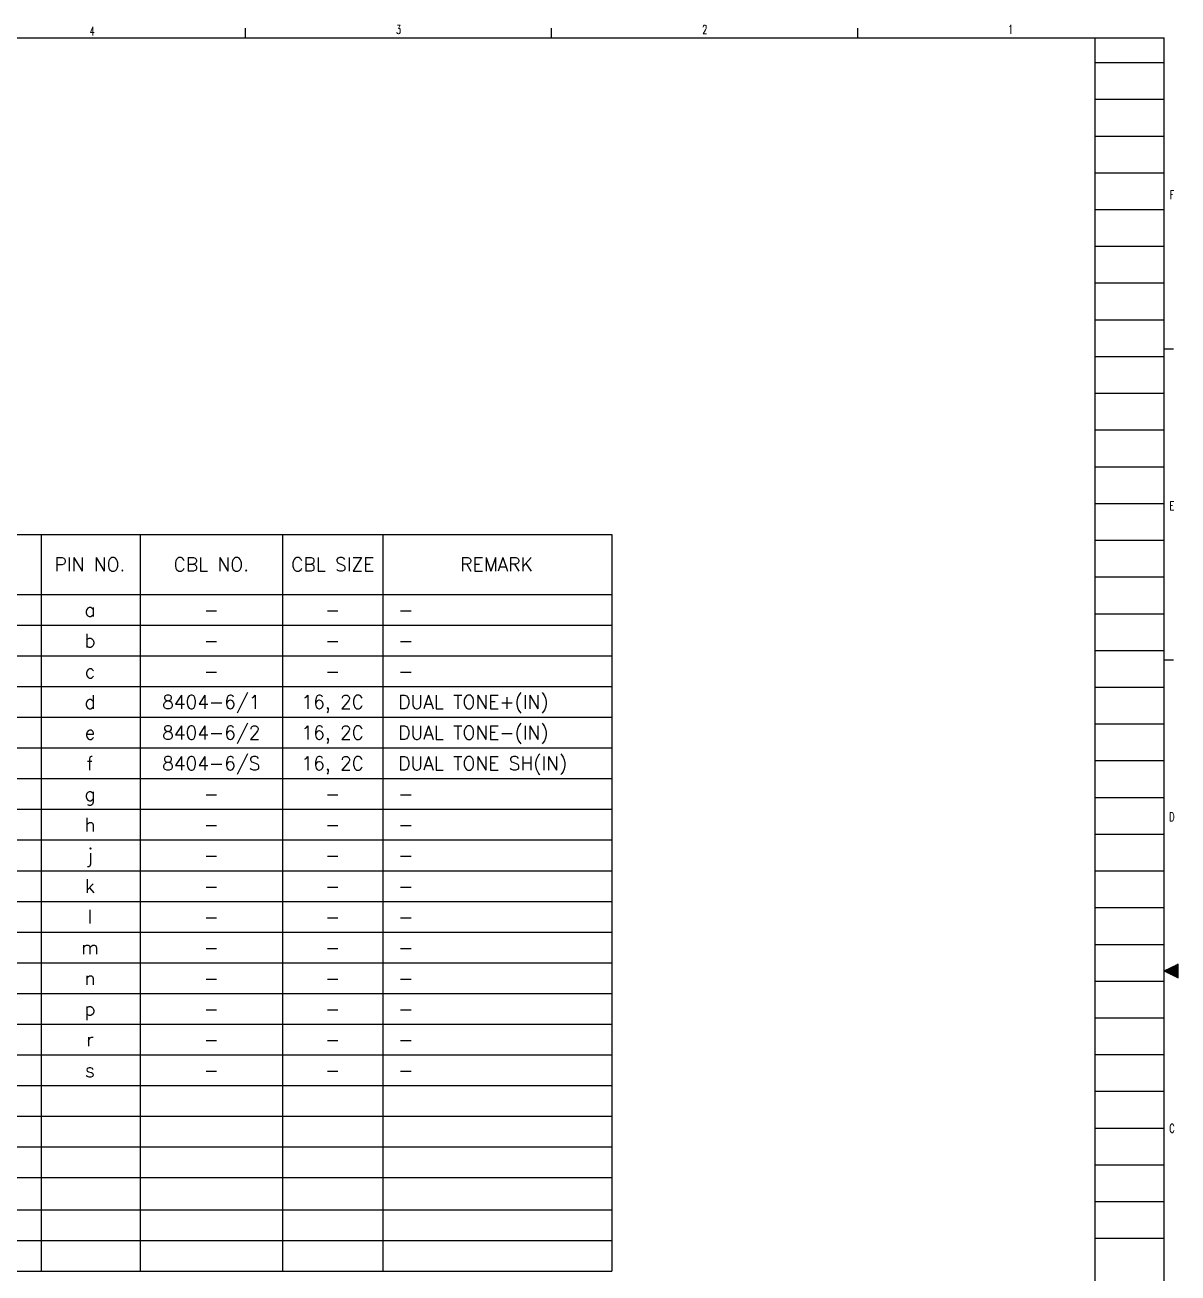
# Model space of a CAD drawing. Extents: x 260 to 819, y -886 to -454.
# Drawn here: x 558.4 to 809.5, y -735.5 to -463.7 of the extents above; entities that cross this region are included whole.
import ezdxf
from ezdxf.enums import TextEntityAlignment as Align

# ---------------------------------------------------------------- set-up
doc = ezdxf.new("R2010")
doc.units = 0
doc.header["$LTSCALE"] = 150
doc.header["$MEASUREMENT"] = 0
doc.linetypes.add('DASHED', pattern=[0.75, 0.5, -0.25])
doc.layers.get('0').update_dxf_attribs({"color": 6, "linetype": 'CONTINUOUS'})
doc.styles.get("Standard").update_dxf_attribs({"font": 'romans.shx', "width": 0.8, "bigfont": 'whgtxt.shx'})

# ---------------------------------------------------------------- blocks, each defined once
blk = doc.blocks.new('*H0')
at = {"color": 2, "linetype": 'Continuous'}
for p, q in [((3.02, 202.04), (1.24, 203.82)), ((3.02, 202.32), (1.43, 203.92)), ((3.02, 202.61), (1.61, 204.01)), ((3.02, 202.89), (1.8, 204.11)), ((3.02, 203.17), (1.99, 204.2)), ((3.02, 203.46), (2.18, 204.3)), ((3.02, 203.74), (2.37, 204.39)), ((3.02, 204.02), (2.55, 204.49)), ((3.02, 204.3), (2.74, 204.58)), ((3.02, 204.59), (2.93, 204.68)), ((0.33, 203.03), (0.11, 203.25)), ((0.9, 202.75), (0.3, 203.35)), ((1.47, 202.46), (0.49, 203.44)), ((2.04, 202.18), (0.67, 203.54)), ((2.61, 201.89), (0.86, 203.63)), ((3.02, 201.76), (1.05, 203.73))]:
    blk.add_line(p, q, dxfattribs=at)
blk = doc.blocks.new('*H1')
at = {"color": 2, "linetype": 'Continuous'}
for p, q in [((1.38, 203.89), (0.46, 202.97)), ((1.95, 204.18), (0.64, 202.88)), ((2.52, 204.47), (0.83, 202.78)), ((3.02, 204.69), (1.02, 202.69)), ((3.02, 204.4), (1.21, 202.59)), ((3.02, 204.12), (1.4, 202.5)), ((3.02, 203.84), (1.58, 202.4)), ((0.24, 203.32), (0.08, 203.16)), ((0.81, 203.61), (0.27, 203.07)), ((3.02, 203.56), (1.77, 202.31)), ((3.02, 203.27), (1.96, 202.21)), ((3.02, 202.99), (2.15, 202.12)), ((3.02, 202.71), (2.34, 202.02)), ((3.02, 202.42), (2.53, 201.93)), ((3.02, 202.14), (2.71, 201.84)), ((3.02, 201.86), (2.9, 201.74))]:
    blk.add_line(p, q, dxfattribs=at)
blk = doc.blocks.new('ansi-c')
at = {"color": 210, "linetype": 'Continuous'}
for p, q in [((276.98, 764.46), (276.98, 766.57)), ((343.65, 764.46), (343.65, 766.57)), ((410.33, 764.46), (410.33, 766.57)), ((462, 751.06), (477, 751.06)), ((462, 735.06), (477, 735.06)), ((462, 719.06), (477, 719.06)), ((462, 703.06), (477, 703.06)), ((477, 696.73), (479.05, 696.73)), ((462, 687.06), (477, 687.06)), ((462, 671.06), (477, 671.06)), ((462, 655.06), (477, 655.06)), ((462, 639.06), (477, 639.06)), ((477, 629), (479.05, 629)), ((462, 623.06), (477, 623.06)), ((462, 607.06), (477, 607.06)), ((462, 591.06), (477, 591.06)), ((462, 575.06), (477, 575.06)), ((477, 561.26), (479.05, 561.26)), ((462, 559.06), (477, 559.06)), ((462, 543.06), (477, 543.06)), ((462, 527.06), (477, 527.06)), ((462, 511.06), (477, 511.06))]:
    blk.add_line(p, q, dxfattribs=at)
at = {"color": 5, "linetype": 'Continuous'}
for p, q in [((-56.4, 764.46), (477, 764.46)), ((462, 358.06), (462, 764.46)), ((477, 358.06), (477, 764.46)), ((462, 759.06), (477, 759.06)), ((462, 743.06), (477, 743.06)), ((462, 727.06), (477, 727.06)), ((462, 711.06), (477, 711.06)), ((462, 695.06), (477, 695.06)), ((462, 679.06), (477, 679.06)), ((462, 663.06), (477, 663.06)), ((462, 647.06), (477, 647.06)), ((462, 631.06), (477, 631.06)), ((462, 615.06), (477, 615.06)), ((462, 599.06), (477, 599.06)), ((462, 583.06), (477, 583.06)), ((462, 567.06), (477, 567.06)), ((462, 551.06), (477, 551.06)), ((462, 535.06), (477, 535.06)), ((462, 519.06), (477, 519.06)), ((462, 503.06), (477, 503.06))]:
    blk.add_line(p, q, dxfattribs=at)
at = {"color": 2, "linetype": 'Continuous'}
for p, q in [((477, 561.26), (480.02, 562.78)), ((480.02, 559.74), (480.02, 562.78)), ((477, 561.26), (480.02, 559.74))]:
    blk.add_line(p, q, dxfattribs=at)
at = {"color": 7, "linetype": 'Continuous'}
for name in ['*H1', '*H0']:
    blk.add_blockref(name, (477, 358.06), dxfattribs=at)
at = {"color": 130, "linetype": 'Continuous', "width": 0.655684}
for s, p in [('4', (243.63, 765.92)), ('3', (310.33, 766.25)), ('2', (376.99, 766.25)), ('1', (443.57, 766.29)), ('F', (478.69, 730.28)), ('E', (478.69, 662.55)), ('D', (478.69, 594.82)), ('C', (478.69, 527))]:
    blk.add_text(s, height=1.9, dxfattribs=at).set_placement(p, align=Align.MIDDLE_CENTER)

msp = doc.modelspace()

# ---------------------------------------------------------------- linework, layer by layer
at = {"color": 0}
for p, q in [((521.3, -574.66), (562, -574.66)), ((561.71, -574.66), (583.52, -574.66)), ((562, -574.66), (562, -735.04)), ((583.52, -574.66), (583.52, -735.04)), ((583.52, -574.66), (583.52, -735.04)), ((583.52, -574.66), (636.37, -574.66)), ((614.5, -574.66), (614.5, -735.04)), ((636.37, -574.66), (636.37, -735.04)), ((636.37, -574.66), (686.19, -574.66)), ((686.19, -574.66), (686.19, -735.04)), ((521.3, -587.72), (562, -587.72)), ((561.71, -587.72), (583.52, -587.72)), ((583.52, -587.72), (636.37, -587.72)), ((636.37, -587.72), (686.19, -587.72)), ((521.3, -594.4), (562, -594.4)), ((561.71, -594.4), (584.44, -594.4)), ((583.52, -594.4), (636.37, -594.4)), ((636.37, -594.4), (686.19, -594.4)), ((521.3, -601.09), (562, -601.09)), ((561.71, -601.09), (584.44, -601.09)), ((583.52, -601.09), (636.37, -601.09)), ((636.37, -601.09), (686.19, -601.09)), ((521.3, -607.77), (562, -607.77)), ((561.71, -607.77), (584.44, -607.77)), ((583.52, -607.77), (636.37, -607.77)), ((636.37, -607.77), (686.19, -607.77)), ((521.3, -614.45), (562, -614.45)), ((561.71, -614.45), (584.44, -614.45)), ((583.52, -614.45), (636.37, -614.45)), ((636.37, -614.45), (686.19, -614.45)), ((521.3, -621.13), (562, -621.13)), ((561.71, -621.13), (584.44, -621.13)), ((583.52, -621.13), (636.37, -621.13)), ((636.37, -621.13), (686.19, -621.13)), ((521.3, -627.82), (562, -627.82)), ((561.71, -627.82), (584.44, -627.82)), ((583.52, -627.82), (636.37, -627.82)), ((636.37, -627.82), (686.19, -627.82)), ((521.3, -634.5), (562, -634.5)), ((561.71, -634.5), (583.52, -634.5)), ((583.52, -634.5), (636.37, -634.5)), ((636.37, -634.5), (686.19, -634.5)), ((521.3, -641.18), (562, -641.18)), ((561.71, -641.18), (583.52, -641.18)), ((583.52, -641.18), (636.37, -641.18)), ((636.37, -641.18), (686.19, -641.18)), ((521.3, -647.86), (562, -647.86)), ((561.71, -647.86), (583.52, -647.86)), ((583.52, -647.86), (636.37, -647.86)), ((636.37, -647.86), (686.19, -647.86)), ((521.3, -654.55), (562, -654.55)), ((561.71, -654.55), (583.52, -654.55)), ((583.52, -654.55), (636.37, -654.55)), ((636.37, -654.55), (686.19, -654.55)), ((521.3, -661.23), (562, -661.23)), ((561.71, -661.23), (583.52, -661.23)), ((583.52, -661.23), (636.37, -661.23)), ((636.37, -661.23), (686.19, -661.23)), ((521.3, -667.91), (562, -667.91)), ((561.71, -667.91), (583.52, -667.91)), ((583.52, -667.91), (636.37, -667.91)), ((636.37, -667.91), (686.19, -667.91)), ((521.3, -674.59), (562, -674.59)), ((561.71, -674.59), (583.52, -674.59)), ((583.52, -674.59), (636.37, -674.59)), ((636.37, -674.59), (686.19, -674.59)), ((521.3, -681.28), (562, -681.28)), ((561.71, -681.28), (583.52, -681.28)), ((583.52, -681.28), (636.37, -681.28)), ((636.37, -681.28), (686.19, -681.28)), ((521.3, -687.96), (562, -687.96)), ((561.71, -687.96), (583.52, -687.96)), ((583.52, -687.96), (636.37, -687.96)), ((636.37, -687.96), (686.19, -687.96)), ((521.3, -694.64), (562, -694.64)), ((561.71, -694.64), (583.52, -694.64)), ((583.52, -694.64), (636.37, -694.64)), ((636.37, -694.64), (686.19, -694.64)), ((521.3, -701.32), (562, -701.32)), ((561.71, -701.32), (583.52, -701.32)), ((583.52, -701.32), (636.37, -701.32)), ((636.37, -701.32), (686.19, -701.32)), ((521.3, -708.01), (562, -708.01)), ((561.71, -708.01), (583.52, -708.01)), ((583.52, -708.01), (636.37, -708.01)), ((636.37, -708.01), (686.19, -708.01)), ((521.3, -714.69), (562, -714.69)), ((561.71, -714.69), (583.52, -714.69)), ((583.52, -714.69), (636.37, -714.69)), ((636.37, -714.69), (686.19, -714.69)), ((521.3, -721.68), (562, -721.68)), ((561.71, -721.68), (583.52, -721.68)), ((583.52, -721.68), (636.37, -721.68)), ((636.37, -721.68), (686.19, -721.68)), ((521.3, -728.36), (562, -728.36)), ((561.71, -728.36), (583.52, -728.36)), ((583.52, -728.36), (636.37, -728.36)), ((636.37, -728.36), (686.19, -728.36)), ((521.3, -735.04), (562, -735.04)), ((561.71, -735.04), (583.52, -735.04)), ((583.52, -735.04), (636.37, -735.04)), ((636.37, -735.04), (686.19, -735.04))]:
    msp.add_line(p, q, dxfattribs=at)

# ---------------------------------------------------------------- block references
at = {"linetype": 'DASHED'}
msp.add_blockref('ansi-c', (329.46, -1230.96), dxfattribs=at)
msp.add_blockref('ansi-c', (329.46, -1230.96), dxfattribs=at)

# ---------------------------------------------------------------- texts
at = {"color": 0}
for s, p in [('PIN NO.', (572.59, -581.19)), ('CBL NO.', (599.01, -581.19)), ('CBL SIZE', (625.44, -581.19)), ('REMARK', (661.11, -581.19)), ('a', (572.59, -591.06)), ('-', (599.01, -591.06)), ('-', (625.44, -591.06)), ('b', (572.59, -597.75)), ('-', (599.01, -597.75)), ('-', (625.44, -597.75)), ('c', (572.59, -604.43)), ('-', (599.01, -604.43)), ('-', (625.44, -604.43)), ('d', (572.59, -611.11)), ('8404-6/1', (599.01, -611.11)), ('16, 2C', (625.44, -611.11)), ('8404-6/2', (599.01, -617.79)), ('16, 2C', (625.44, -617.79)), ('e', (572.59, -617.79)), ('f', (572.59, -624.48)), ('8404-6/S', (599.01, -624.48)), ('16, 2C', (625.44, -624.48)), ('g', (572.59, -631.16)), ('-', (599.01, -631.16)), ('-', (625.44, -631.16)), ('h', (572.59, -637.84)), ('-', (599.01, -637.84)), ('-', (625.44, -637.84)), ('j', (572.59, -644.52)), ('-', (599.01, -644.52)), ('-', (625.44, -644.52)), ('k', (572.59, -651.21)), ('-', (599.01, -651.21)), ('-', (625.44, -651.21)), ('l', (572.59, -657.89)), ('-', (599.01, -657.89)), ('-', (625.44, -657.89)), ('m', (572.59, -664.57)), ('-', (599.01, -664.57)), ('-', (625.44, -664.57)), ('n', (572.59, -671.25)), ('-', (599.01, -671.25)), ('-', (625.44, -671.25)), ('p', (572.59, -677.94)), ('-', (599.01, -677.94)), ('-', (625.44, -677.94)), ('r', (572.59, -684.62)), ('-', (599.01, -684.62)), ('-', (625.44, -684.62)), ('s', (572.59, -691.3)), ('-', (599.01, -691.3)), ('-', (625.44, -691.3))]:
    msp.add_text(s, height=2.97, dxfattribs=at).set_placement(p, align=Align.MIDDLE_CENTER)
for s, p in [('-', (639.7, -591.06)), ('-', (639.7, -597.75)), ('-', (639.7, -604.43)), ('DUAL TONE+(IN)', (639.7, -611.11)), ('DUAL TONE-(IN)', (639.7, -617.79)), ('DUAL TONE SH(IN)', (639.7, -624.48)), ('-', (639.7, -631.16)), ('-', (639.7, -637.84)), ('-', (639.7, -644.52)), ('-', (639.7, -651.21)), ('-', (639.7, -657.89)), ('-', (639.7, -664.57)), ('-', (639.7, -671.25)), ('-', (639.7, -677.94)), ('-', (639.7, -684.62)), ('-', (639.7, -691.3))]:
    msp.add_text(s, height=2.97, dxfattribs=at).set_placement(p, align=Align.MIDDLE_LEFT)

doc.saveas('drawing.dxf')
